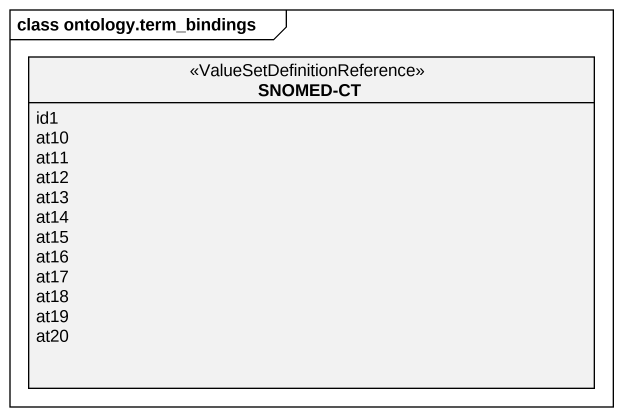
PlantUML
@startuml
mainframe class ontology.term_bindings
hide circle
hide empty members
enum "SNOMED-CT" as SNOMED_CT <<ValueSetDefinitionReference>> {
  id1
  at10
  at11
  at12
  at13
  at14
  at15
  at16
  at17
  at18
  at19
  at20
}
@enduml
